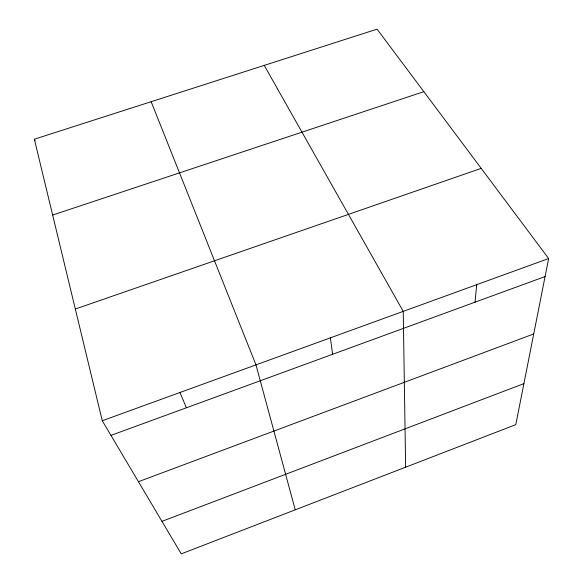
<?xml version="1.0" encoding="UTF-8"?>
<svg xmlns="http://www.w3.org/2000/svg" width="583" height="583" viewBox="0 0 583 583"><rect width="100%" height="100%" fill="white"/><g stroke="black" fill="none" stroke-linecap="round" stroke-linejoin="round"><path stroke-width="0.87" d="M475.028 302.183L476.719 284.672M548.647 258.531L515.787 424.657L181.247 553.85L102.273 420.737L34.353 139.206L377.077 29.15L548.647 258.531L102.273 420.737M161.972 521.355L523.898 383.621M138.441 481.696L533.722 333.957M110.959 435.384L545.076 276.553M75.324 309.026L481.208 168.37M52.652 215.054L423.834 91.662M264.245 65.383L403.239 311.366L405.637 467.194M34.353 139.206L35.118 140.824M179.958 392.505L186.4 407.779M151.157 101.704L255.973 364.885L295.246 509.826M330.386 337.841L332.623 354.282"/></g></svg>
